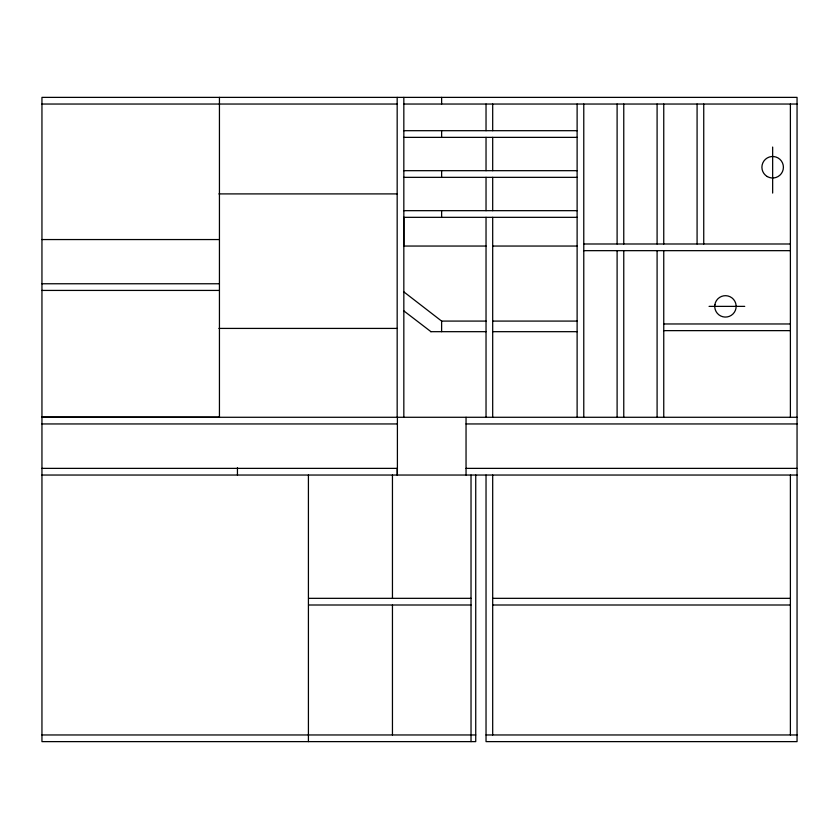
<?xml version="1.0" encoding="UTF-8"?>
<svg xmlns="http://www.w3.org/2000/svg" width="839" height="839" viewBox="0 0 839 839"><rect width="100%" height="100%" fill="white"/><g stroke="black" fill="none" stroke-linecap="round" stroke-linejoin="round"><path stroke-width="1.26" d="M430.963 331.678L403.832 310.891M41.95 104.036L397.172 104.036M403.832 104.036L797.05 104.036M403.832 130.695L577.117 130.695M403.832 137.365L577.117 137.365M403.832 170.684L577.117 170.684M403.832 177.344L577.117 177.344M218.906 193.903L397.172 193.903M403.832 210.673L577.117 210.673M577.117 217.332L403.832 217.332L403.832 417.277M41.95 239.555L219.44 239.555M583.776 243.992L790.39 243.992M486.033 246.047L403.832 246.047L403.832 97.376M492.692 246.047L577.117 246.047M583.776 250.662L790.39 250.662M41.95 283.76L219.44 283.76M41.95 290.43L219.44 290.43M709.06 306.371L744.738 306.371M403.832 291.878L441.618 321.085L486.033 321.085M492.692 321.085L577.117 321.085M663.754 323.969L790.39 323.969M218.906 328.416L397.172 328.416M663.754 330.639L790.39 330.639M430.711 331.678L486.033 331.678M492.692 331.678L577.117 331.678M41.95 417.277L797.05 417.277M41.95 423.947L397.403 423.947M466.044 423.947L797.05 423.947M41.95 468.372L397.403 468.372M466.044 468.372L797.05 468.372M41.95 475.042L797.05 475.042M308.605 598.333L471.025 598.333M492.692 598.333L790.39 598.333M308.605 605.003L471.025 605.003M492.692 605.003L790.39 605.003M41.95 734.964L308.416 734.964M308.605 734.964L475.734 734.964M486.033 734.964L797.05 734.964M41.95 417.025L219.44 417.151M790.39 104.036L790.39 417.277M790.39 475.042L790.39 734.964M772.656 147.045L772.656 193.075M703.743 104.036L703.743 243.992M697.083 104.036L697.083 243.992M663.754 104.036L663.754 243.992M663.754 250.662L663.754 417.277M657.094 104.036L657.094 243.992M657.094 250.662L657.094 417.277M623.765 104.036L623.765 243.992M623.765 250.662L623.765 417.277M617.105 104.036L617.105 243.992M617.105 250.662L617.105 417.277M583.776 104.036L583.776 417.277M577.117 104.036L577.117 417.277M492.692 104.036L492.692 130.695M492.692 137.365L492.692 170.684M492.692 177.344L492.692 210.673M492.692 217.332L492.692 417.277M492.692 475.042L492.692 734.964M486.033 104.036L486.033 130.695M486.033 137.365L486.033 170.684M486.033 177.344L486.033 210.673M486.033 217.332L486.033 417.277M486.033 475.042L486.033 741.624L797.05 741.624L797.05 97.376L41.95 97.376L41.95 741.624L475.734 741.624L475.734 475.042M471.025 475.042L471.025 741.624M466.044 417.277L466.044 475.042M441.629 97.376L441.629 104.036M441.629 130.695L441.629 137.365M441.629 170.684L441.629 177.344M441.629 210.673L441.629 217.332M441.618 321.085L441.618 331.678M397.403 417.277L397.403 475.042M397.172 97.376L397.172 417.277M397.172 468.372L397.172 475.042M392.453 475.042L392.453 598.333M392.453 605.003L392.453 734.964M308.416 475.042L308.416 741.624M237.447 467.669L237.447 475.042M219.44 97.376L219.44 417.277M714.891 304.588L714.786 307.378A10.708 10.708 0 0 0 736.002 308.165L736.107 305.375A10.708 10.708 0 0 0 714.891 304.588M767.276 176.557A10.75 10.75 0 0 0 783.406 167.244A10.75 10.75 0 0 0 767.276 157.942A10.75 10.75 0 0 0 767.276 176.557"/></g></svg>
